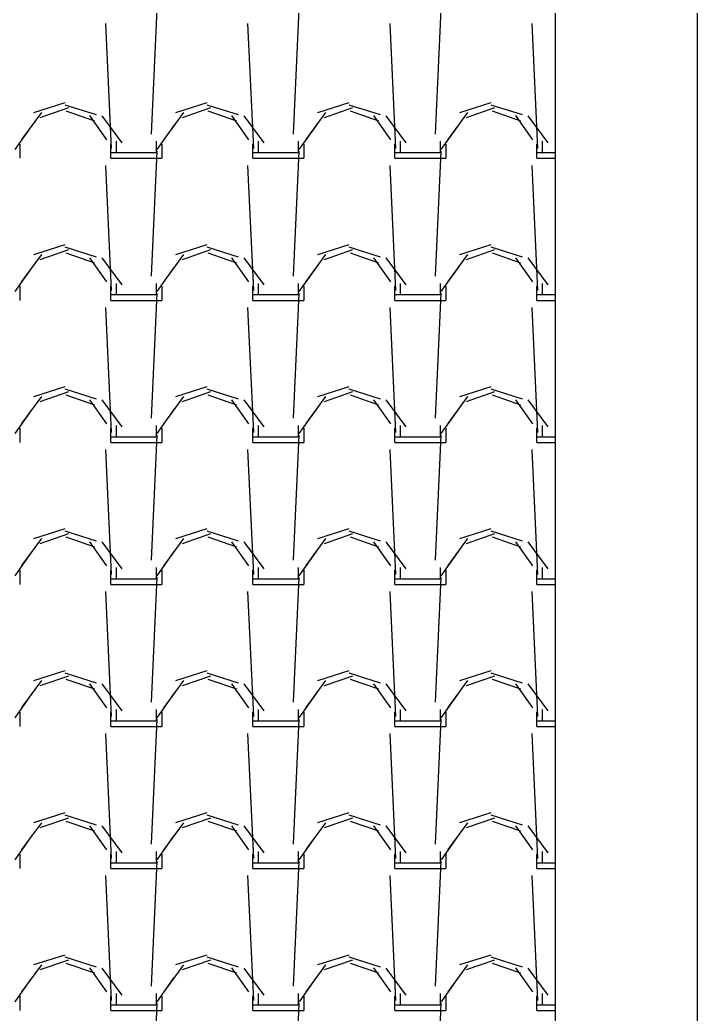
# Model space of a CAD drawing. Header units: millimetres. Extents: x 3923 to 4007, y 744 to 863.
# Drawn here: x 3937.635 to 3938.837, y 830.919 to 832.683 of the extents above; entities that cross this region are included whole.
import ezdxf

# ---------------------------------------------------------------- set-up
doc = ezdxf.new("R2010")
doc.units = ezdxf.units.MM
doc.layers.add('-HIDRO', color=8, linetype='Continuous')

msp = doc.modelspace()

# ---------------------------------------------------------------- linework, layer by layer
at = {"layer": '-HIDRO', "linetype": 'Continuous'}
for p, q in [((3938.8371, 856.9666), (3938.8371, 825.0315)), ((3938.5851, 836.3715), (3938.5851, 825.0315)), ((3937.869, 832.4807), (3937.8791, 832.7025)), ((3938.121, 832.4807), (3938.1311, 832.7025)), ((3938.373, 832.4807), (3938.3831, 832.7025)), ((3937.7983, 832.4551), (3937.7882, 832.6769)), ((3938.0503, 832.4551), (3938.0402, 832.6769)), ((3938.3023, 832.4551), (3938.2922, 832.6769)), ((3938.5543, 832.4551), (3938.5442, 832.6769)), ((3937.7151, 832.5361), (3937.6596, 832.5184)), ((3937.7215, 832.5272), (3937.6711, 832.5095)), ((3937.7711, 832.5145), (3937.7156, 832.5321)), ((3937.7682, 832.5036), (3937.7178, 832.5212)), ((3937.9671, 832.5361), (3937.9116, 832.5184)), ((3937.9735, 832.5272), (3937.9231, 832.5095)), ((3938.0231, 832.5145), (3937.9676, 832.5321)), ((3938.0202, 832.5036), (3937.9698, 832.5212)), ((3938.2191, 832.5361), (3938.1636, 832.5184)), ((3938.2255, 832.5272), (3938.1751, 832.5095)), ((3938.2751, 832.5145), (3938.2196, 832.5321)), ((3938.2722, 832.5036), (3938.2218, 832.5212)), ((3938.4711, 832.5361), (3938.4156, 832.5184)), ((3938.4775, 832.5272), (3938.4271, 832.5095)), ((3938.5271, 832.5145), (3938.4716, 832.5321)), ((3938.5242, 832.5036), (3938.4738, 832.5212)), ((3937.6739, 832.5189), (3937.6386, 832.471)), ((3937.7897, 832.4705), (3937.7595, 832.5133)), ((3937.8169, 832.4651), (3937.7816, 832.513)), ((3937.9259, 832.5189), (3937.8906, 832.471)), ((3938.0417, 832.4705), (3938.0115, 832.5133)), ((3938.0689, 832.4651), (3938.0336, 832.513)), ((3938.1779, 832.5189), (3938.1426, 832.471)), ((3938.2937, 832.4705), (3938.2635, 832.5133)), ((3938.3209, 832.4651), (3938.2856, 832.513)), ((3938.4299, 832.5189), (3938.3946, 832.471)), ((3938.5457, 832.4705), (3938.5155, 832.5133)), ((3938.5729, 832.4651), (3938.5376, 832.513)), ((3937.6569, 832.4959), (3937.6266, 832.4531)), ((3937.9089, 832.4959), (3937.8786, 832.4531)), ((3938.1609, 832.4959), (3938.1306, 832.4531)), ((3938.4129, 832.4959), (3938.3826, 832.4531)), ((3937.8068, 832.4477), (3937.8068, 832.4678)), ((3937.8774, 832.4678), (3937.8774, 832.4477)), ((3938.0588, 832.4477), (3938.0588, 832.4678)), ((3938.1294, 832.4678), (3938.1294, 832.4477)), ((3938.3108, 832.4477), (3938.3108, 832.4678)), ((3938.3814, 832.4678), (3938.3814, 832.4477)), ((3938.5628, 832.4477), (3938.5628, 832.4678)), ((3937.6354, 832.4628), (3937.6354, 832.4376)), ((3937.7967, 832.4376), (3937.7967, 832.4628)), ((3937.869, 832.2287), (3937.8791, 832.4505)), ((3937.8874, 832.4628), (3937.8874, 832.4376)), ((3938.0487, 832.4376), (3938.0487, 832.4628)), ((3938.121, 832.2287), (3938.1311, 832.4505)), ((3938.1394, 832.4628), (3938.1394, 832.4376)), ((3938.3007, 832.4376), (3938.3007, 832.4628)), ((3938.373, 832.2287), (3938.3831, 832.4505)), ((3938.3914, 832.4628), (3938.3914, 832.4376)), ((3938.5527, 832.4376), (3938.5527, 832.4628)), ((3937.7967, 832.4477), (3937.8068, 832.4477)), ((3937.7967, 832.4376), (3937.8068, 832.4376)), ((3937.8068, 832.4477), (3937.8774, 832.4477)), ((3937.8068, 832.4376), (3937.8874, 832.4376)), ((3938.0487, 832.4477), (3938.0588, 832.4477)), ((3938.0487, 832.4376), (3938.0588, 832.4376)), ((3938.0588, 832.4477), (3938.1294, 832.4477)), ((3938.0588, 832.4376), (3938.1394, 832.4376)), ((3938.3007, 832.4477), (3938.3108, 832.4477)), ((3938.3007, 832.4376), (3938.3108, 832.4376)), ((3938.3108, 832.4477), (3938.3814, 832.4477)), ((3938.3108, 832.4376), (3938.3914, 832.4376)), ((3938.5527, 832.4477), (3938.5628, 832.4477)), ((3938.5527, 832.4376), (3938.5628, 832.4376)), ((3938.5628, 832.4477), (3938.5851, 832.4477)), ((3938.5628, 832.4376), (3938.5851, 832.4376)), ((3937.7983, 832.2031), (3937.7882, 832.4249)), ((3938.0503, 832.2031), (3938.0402, 832.4249)), ((3938.3023, 832.2031), (3938.2922, 832.4249)), ((3938.5543, 832.2031), (3938.5442, 832.4249)), ((3937.7151, 832.2841), (3937.6596, 832.2664)), ((3937.7215, 832.2752), (3937.6711, 832.2575)), ((3937.7711, 832.2625), (3937.7156, 832.2801)), ((3937.9671, 832.2841), (3937.9116, 832.2664)), ((3937.9735, 832.2752), (3937.9231, 832.2575)), ((3938.0231, 832.2625), (3937.9676, 832.2801)), ((3938.2191, 832.2841), (3938.1636, 832.2664)), ((3938.2255, 832.2752), (3938.1751, 832.2575)), ((3938.2751, 832.2625), (3938.2196, 832.2801)), ((3938.4711, 832.2841), (3938.4156, 832.2664)), ((3938.4775, 832.2752), (3938.4271, 832.2575)), ((3938.5271, 832.2625), (3938.4716, 832.2801)), ((3937.6739, 832.2669), (3937.6386, 832.219)), ((3937.7682, 832.2516), (3937.7178, 832.2692)), ((3937.7897, 832.2185), (3937.7595, 832.2613)), ((3937.8169, 832.2131), (3937.7816, 832.261)), ((3937.9259, 832.2669), (3937.8906, 832.219)), ((3938.0202, 832.2516), (3937.9698, 832.2692)), ((3938.0417, 832.2185), (3938.0115, 832.2613)), ((3938.0689, 832.2131), (3938.0336, 832.261)), ((3938.1779, 832.2669), (3938.1426, 832.219)), ((3938.2722, 832.2516), (3938.2218, 832.2692)), ((3938.2937, 832.2185), (3938.2635, 832.2613)), ((3938.3209, 832.2131), (3938.2856, 832.261)), ((3938.4299, 832.2669), (3938.3946, 832.219)), ((3938.5242, 832.2516), (3938.4738, 832.2692)), ((3938.5457, 832.2185), (3938.5155, 832.2613)), ((3938.5729, 832.2131), (3938.5376, 832.261)), ((3937.6569, 832.2439), (3937.6266, 832.2011)), ((3937.9089, 832.2439), (3937.8786, 832.2011)), ((3938.1609, 832.2439), (3938.1306, 832.2011)), ((3938.4129, 832.2439), (3938.3826, 832.2011)), ((3937.6354, 832.2108), (3937.6354, 832.1856)), ((3937.7967, 832.1856), (3937.7967, 832.2108)), ((3937.8068, 832.1957), (3937.8068, 832.2158)), ((3937.8774, 832.2158), (3937.8774, 832.1957)), ((3937.8874, 832.2108), (3937.8874, 832.1856)), ((3938.0487, 832.1856), (3938.0487, 832.2108)), ((3938.0588, 832.1957), (3938.0588, 832.2158)), ((3938.1294, 832.2158), (3938.1294, 832.1957)), ((3938.1394, 832.2108), (3938.1394, 832.1856)), ((3938.3007, 832.1856), (3938.3007, 832.2108)), ((3938.3108, 832.1957), (3938.3108, 832.2158)), ((3938.3814, 832.2158), (3938.3814, 832.1957)), ((3938.3914, 832.2108), (3938.3914, 832.1856)), ((3938.5527, 832.1856), (3938.5527, 832.2108)), ((3938.5628, 832.1957), (3938.5628, 832.2158)), ((3937.7967, 832.1957), (3937.8068, 832.1957)), ((3937.7967, 832.1856), (3937.8068, 832.1856)), ((3937.8068, 832.1957), (3937.8774, 832.1957)), ((3937.8068, 832.1856), (3937.8874, 832.1856)), ((3937.869, 831.9767), (3937.8791, 832.1985)), ((3938.0487, 832.1957), (3938.0588, 832.1957)), ((3938.0487, 832.1856), (3938.0588, 832.1856)), ((3938.0588, 832.1957), (3938.1294, 832.1957)), ((3938.0588, 832.1856), (3938.1394, 832.1856)), ((3938.121, 831.9767), (3938.1311, 832.1985)), ((3938.3007, 832.1957), (3938.3108, 832.1957)), ((3938.3007, 832.1856), (3938.3108, 832.1856)), ((3938.3108, 832.1957), (3938.3814, 832.1957)), ((3938.3108, 832.1856), (3938.3914, 832.1856)), ((3938.373, 831.9767), (3938.3831, 832.1985)), ((3938.5527, 832.1957), (3938.5628, 832.1957)), ((3938.5527, 832.1856), (3938.5628, 832.1856)), ((3938.5628, 832.1957), (3938.5851, 832.1957)), ((3938.5628, 832.1856), (3938.5851, 832.1856)), ((3937.7983, 831.9511), (3937.7882, 832.1729)), ((3938.0503, 831.9511), (3938.0402, 832.1729)), ((3938.3023, 831.9511), (3938.2922, 832.1729)), ((3938.5543, 831.9511), (3938.5442, 832.1729)), ((3937.7151, 832.0321), (3937.6596, 832.0144)), ((3937.7711, 832.0105), (3937.7156, 832.0281)), ((3937.9671, 832.0321), (3937.9116, 832.0144)), ((3938.0231, 832.0105), (3937.9676, 832.0281)), ((3938.2191, 832.0321), (3938.1636, 832.0144)), ((3938.2751, 832.0105), (3938.2196, 832.0281)), ((3938.4711, 832.0321), (3938.4156, 832.0144)), ((3938.5271, 832.0105), (3938.4716, 832.0281)), ((3937.6739, 832.0149), (3937.6386, 831.967)), ((3937.7215, 832.0232), (3937.6711, 832.0055)), ((3937.7682, 831.9996), (3937.7178, 832.0172)), ((3937.7897, 831.9665), (3937.7595, 832.0093)), ((3937.8169, 831.9611), (3937.7816, 832.009)), ((3937.9259, 832.0149), (3937.8906, 831.967)), ((3937.9735, 832.0232), (3937.9231, 832.0055)), ((3938.0202, 831.9996), (3937.9698, 832.0172)), ((3938.0417, 831.9665), (3938.0115, 832.0093)), ((3938.0689, 831.9611), (3938.0336, 832.009)), ((3938.1779, 832.0149), (3938.1426, 831.967)), ((3938.2255, 832.0232), (3938.1751, 832.0055)), ((3938.2722, 831.9996), (3938.2218, 832.0172)), ((3938.2937, 831.9665), (3938.2635, 832.0093)), ((3938.3209, 831.9611), (3938.2856, 832.009)), ((3938.4299, 832.0149), (3938.3946, 831.967)), ((3938.4775, 832.0232), (3938.4271, 832.0055)), ((3938.5242, 831.9996), (3938.4738, 832.0172)), ((3938.5457, 831.9665), (3938.5155, 832.0093)), ((3938.5729, 831.9611), (3938.5376, 832.009)), ((3937.6569, 831.9919), (3937.6266, 831.9491)), ((3937.9089, 831.9919), (3937.8786, 831.9491)), ((3938.1609, 831.9919), (3938.1306, 831.9491)), ((3938.4129, 831.9919), (3938.3826, 831.9491)), ((3937.6354, 831.9588), (3937.6354, 831.9336)), ((3937.7967, 831.9336), (3937.7967, 831.9588)), ((3937.8068, 831.9437), (3937.8068, 831.9638)), ((3937.8774, 831.9638), (3937.8774, 831.9437)), ((3937.8874, 831.9588), (3937.8874, 831.9336)), ((3938.0487, 831.9336), (3938.0487, 831.9588)), ((3938.0588, 831.9437), (3938.0588, 831.9638)), ((3938.1294, 831.9638), (3938.1294, 831.9437)), ((3938.1394, 831.9588), (3938.1394, 831.9336)), ((3938.3007, 831.9336), (3938.3007, 831.9588)), ((3938.3108, 831.9437), (3938.3108, 831.9638)), ((3938.3814, 831.9638), (3938.3814, 831.9437)), ((3938.3914, 831.9588), (3938.3914, 831.9336)), ((3938.5527, 831.9336), (3938.5527, 831.9588)), ((3938.5628, 831.9437), (3938.5628, 831.9638)), ((3937.7967, 831.9437), (3937.8068, 831.9437)), ((3937.8068, 831.9437), (3937.8774, 831.9437)), ((3937.869, 831.7247), (3937.8791, 831.9465)), ((3938.0487, 831.9437), (3938.0588, 831.9437)), ((3938.0588, 831.9437), (3938.1294, 831.9437)), ((3938.121, 831.7247), (3938.1311, 831.9465)), ((3938.3007, 831.9437), (3938.3108, 831.9437)), ((3938.3108, 831.9437), (3938.3814, 831.9437)), ((3938.373, 831.7247), (3938.3831, 831.9465)), ((3938.5527, 831.9437), (3938.5628, 831.9437)), ((3938.5628, 831.9437), (3938.5851, 831.9437)), ((3937.7983, 831.6991), (3937.7882, 831.9209)), ((3937.7967, 831.9336), (3937.8068, 831.9336)), ((3937.8068, 831.9336), (3937.8874, 831.9336)), ((3938.0503, 831.6991), (3938.0402, 831.9209)), ((3938.0487, 831.9336), (3938.0588, 831.9336)), ((3938.0588, 831.9336), (3938.1394, 831.9336)), ((3938.3023, 831.6991), (3938.2922, 831.9209)), ((3938.3007, 831.9336), (3938.3108, 831.9336)), ((3938.3108, 831.9336), (3938.3914, 831.9336)), ((3938.5543, 831.6991), (3938.5442, 831.9209)), ((3938.5527, 831.9336), (3938.5628, 831.9336)), ((3938.5628, 831.9336), (3938.5851, 831.9336)), ((3937.7151, 831.7801), (3937.6596, 831.7624)), ((3937.9671, 831.7801), (3937.9116, 831.7624)), ((3938.2191, 831.7801), (3938.1636, 831.7624)), ((3938.4711, 831.7801), (3938.4156, 831.7624)), ((3937.6739, 831.7629), (3937.6386, 831.715)), ((3937.7215, 831.7711), (3937.6711, 831.7535)), ((3937.7711, 831.7585), (3937.7156, 831.7761)), ((3937.7682, 831.7476), (3937.7178, 831.7652)), ((3937.9259, 831.7629), (3937.8906, 831.715)), ((3937.9735, 831.7711), (3937.9231, 831.7535)), ((3938.0231, 831.7585), (3937.9676, 831.7761)), ((3938.0202, 831.7476), (3937.9698, 831.7652)), ((3938.1779, 831.7629), (3938.1426, 831.715)), ((3938.2255, 831.7711), (3938.1751, 831.7535)), ((3938.2751, 831.7585), (3938.2196, 831.7761)), ((3938.2722, 831.7476), (3938.2218, 831.7652)), ((3938.4299, 831.7629), (3938.3946, 831.715)), ((3938.4775, 831.7711), (3938.4271, 831.7535)), ((3938.5271, 831.7585), (3938.4716, 831.7761)), ((3938.5242, 831.7476), (3938.4738, 831.7652)), ((3937.7897, 831.7145), (3937.7595, 831.7573)), ((3937.8169, 831.7091), (3937.7816, 831.757)), ((3938.0417, 831.7145), (3938.0115, 831.7573)), ((3938.0689, 831.7091), (3938.0336, 831.757)), ((3938.2937, 831.7145), (3938.2635, 831.7573)), ((3938.3209, 831.7091), (3938.2856, 831.757)), ((3938.5457, 831.7145), (3938.5155, 831.7573)), ((3938.5729, 831.7091), (3938.5376, 831.757)), ((3937.6569, 831.7399), (3937.6266, 831.6971)), ((3937.9089, 831.7399), (3937.8786, 831.6971)), ((3938.1609, 831.7399), (3938.1306, 831.6971)), ((3938.4129, 831.7399), (3938.3826, 831.6971)), ((3937.8068, 831.6917), (3937.8068, 831.7118)), ((3937.8774, 831.7118), (3937.8774, 831.6917)), ((3938.0588, 831.6917), (3938.0588, 831.7118)), ((3938.1294, 831.7118), (3938.1294, 831.6917)), ((3938.3108, 831.6917), (3938.3108, 831.7118)), ((3938.3814, 831.7118), (3938.3814, 831.6917)), ((3938.5628, 831.6917), (3938.5628, 831.7118)), ((3937.6354, 831.7068), (3937.6354, 831.6816)), ((3937.7967, 831.6816), (3937.7967, 831.7068)), ((3937.7967, 831.6917), (3937.8068, 831.6917)), ((3937.8068, 831.6917), (3937.8774, 831.6917)), ((3937.869, 831.4727), (3937.8791, 831.6945)), ((3937.8874, 831.7068), (3937.8874, 831.6816)), ((3938.0487, 831.6816), (3938.0487, 831.7068)), ((3938.0487, 831.6917), (3938.0588, 831.6917)), ((3938.0588, 831.6917), (3938.1294, 831.6917)), ((3938.121, 831.4727), (3938.1311, 831.6945)), ((3938.1394, 831.7068), (3938.1394, 831.6816)), ((3938.3007, 831.6816), (3938.3007, 831.7068)), ((3938.3007, 831.6917), (3938.3108, 831.6917)), ((3938.3108, 831.6917), (3938.3814, 831.6917)), ((3938.373, 831.4727), (3938.3831, 831.6945)), ((3938.3914, 831.7068), (3938.3914, 831.6816)), ((3938.5527, 831.6816), (3938.5527, 831.7068)), ((3938.5527, 831.6917), (3938.5628, 831.6917)), ((3938.5628, 831.6917), (3938.5851, 831.6917)), ((3937.7967, 831.6816), (3937.8068, 831.6816)), ((3937.8068, 831.6816), (3937.8874, 831.6816)), ((3938.0487, 831.6816), (3938.0588, 831.6816)), ((3938.0588, 831.6816), (3938.1394, 831.6816)), ((3938.3007, 831.6816), (3938.3108, 831.6816)), ((3938.3108, 831.6816), (3938.3914, 831.6816)), ((3938.5527, 831.6816), (3938.5628, 831.6816)), ((3938.5628, 831.6816), (3938.5851, 831.6816)), ((3937.7983, 831.4471), (3937.7882, 831.6689)), ((3938.0503, 831.4471), (3938.0402, 831.6689)), ((3938.3023, 831.4471), (3938.2922, 831.6689)), ((3938.5543, 831.4471), (3938.5442, 831.6689)), ((3937.7151, 831.5281), (3937.6596, 831.5104)), ((3937.7215, 831.5191), (3937.6711, 831.5015)), ((3937.7711, 831.5065), (3937.7156, 831.5241)), ((3937.9671, 831.5281), (3937.9116, 831.5104)), ((3937.9735, 831.5191), (3937.9231, 831.5015)), ((3938.0231, 831.5065), (3937.9676, 831.5241)), ((3938.2191, 831.5281), (3938.1636, 831.5104)), ((3938.2255, 831.5191), (3938.1751, 831.5015)), ((3938.2751, 831.5065), (3938.2196, 831.5241)), ((3938.4711, 831.5281), (3938.4156, 831.5104)), ((3938.4775, 831.5191), (3938.4271, 831.5015)), ((3938.5271, 831.5065), (3938.4716, 831.5241)), ((3937.6739, 831.5109), (3937.6386, 831.463)), ((3937.7682, 831.4956), (3937.7178, 831.5132)), ((3937.7897, 831.4625), (3937.7595, 831.5053)), ((3937.8169, 831.4571), (3937.7816, 831.505)), ((3937.9259, 831.5109), (3937.8906, 831.463)), ((3938.0202, 831.4956), (3937.9698, 831.5132)), ((3938.0417, 831.4625), (3938.0115, 831.5053)), ((3938.0689, 831.4571), (3938.0336, 831.505)), ((3938.1779, 831.5109), (3938.1426, 831.463)), ((3938.2722, 831.4956), (3938.2218, 831.5132)), ((3938.2937, 831.4625), (3938.2635, 831.5053)), ((3938.3209, 831.4571), (3938.2856, 831.505)), ((3938.4299, 831.5109), (3938.3946, 831.463)), ((3938.5242, 831.4956), (3938.4738, 831.5132)), ((3938.5457, 831.4625), (3938.5155, 831.5053)), ((3938.5729, 831.4571), (3938.5376, 831.505)), ((3937.6569, 831.4879), (3937.6266, 831.4451)), ((3937.9089, 831.4879), (3937.8786, 831.4451)), ((3938.1609, 831.4879), (3938.1306, 831.4451)), ((3938.4129, 831.4879), (3938.3826, 831.4451)), ((3937.6354, 831.4548), (3937.6354, 831.4296)), ((3937.7967, 831.4296), (3937.7967, 831.4548)), ((3937.8068, 831.4397), (3937.8068, 831.4598)), ((3937.8774, 831.4598), (3937.8774, 831.4397)), ((3937.8874, 831.4548), (3937.8874, 831.4296)), ((3938.0487, 831.4296), (3938.0487, 831.4548)), ((3938.0588, 831.4397), (3938.0588, 831.4598)), ((3938.1294, 831.4598), (3938.1294, 831.4397)), ((3938.1394, 831.4548), (3938.1394, 831.4296)), ((3938.3007, 831.4296), (3938.3007, 831.4548)), ((3938.3108, 831.4397), (3938.3108, 831.4598)), ((3938.3814, 831.4598), (3938.3814, 831.4397)), ((3938.3914, 831.4548), (3938.3914, 831.4296)), ((3938.5527, 831.4296), (3938.5527, 831.4548)), ((3938.5628, 831.4397), (3938.5628, 831.4598)), ((3937.7967, 831.4397), (3937.8068, 831.4397)), ((3937.7967, 831.4296), (3937.8068, 831.4296)), ((3937.8068, 831.4397), (3937.8774, 831.4397)), ((3937.8068, 831.4296), (3937.8874, 831.4296)), ((3937.869, 831.2207), (3937.8791, 831.4425)), ((3938.0487, 831.4397), (3938.0588, 831.4397)), ((3938.0487, 831.4296), (3938.0588, 831.4296)), ((3938.0588, 831.4397), (3938.1294, 831.4397)), ((3938.0588, 831.4296), (3938.1394, 831.4296)), ((3938.121, 831.2207), (3938.1311, 831.4425)), ((3938.3007, 831.4397), (3938.3108, 831.4397)), ((3938.3007, 831.4296), (3938.3108, 831.4296)), ((3938.3108, 831.4397), (3938.3814, 831.4397)), ((3938.3108, 831.4296), (3938.3914, 831.4296)), ((3938.373, 831.2207), (3938.3831, 831.4425)), ((3938.5527, 831.4397), (3938.5628, 831.4397)), ((3938.5527, 831.4296), (3938.5628, 831.4296)), ((3938.5628, 831.4397), (3938.5851, 831.4397)), ((3938.5628, 831.4296), (3938.5851, 831.4296)), ((3937.7983, 831.1951), (3937.7882, 831.4169)), ((3938.0503, 831.1951), (3938.0402, 831.4169)), ((3938.3023, 831.1951), (3938.2922, 831.4169)), ((3938.5543, 831.1951), (3938.5442, 831.4169)), ((3937.7151, 831.2761), (3937.6596, 831.2584)), ((3937.7711, 831.2545), (3937.7156, 831.2721)), ((3937.9671, 831.2761), (3937.9116, 831.2584)), ((3938.0231, 831.2545), (3937.9676, 831.2721)), ((3938.2191, 831.2761), (3938.1636, 831.2584)), ((3938.2751, 831.2545), (3938.2196, 831.2721)), ((3938.4711, 831.2761), (3938.4156, 831.2584)), ((3938.5271, 831.2545), (3938.4716, 831.2721)), ((3937.6739, 831.2589), (3937.6386, 831.211)), ((3937.7215, 831.2671), (3937.6711, 831.2495)), ((3937.7682, 831.2436), (3937.7178, 831.2612)), ((3937.7897, 831.2105), (3937.7595, 831.2533)), ((3937.8169, 831.2051), (3937.7816, 831.253)), ((3937.9259, 831.2589), (3937.8906, 831.211)), ((3937.9735, 831.2671), (3937.9231, 831.2495)), ((3938.0202, 831.2436), (3937.9698, 831.2612)), ((3938.0417, 831.2105), (3938.0115, 831.2533)), ((3938.0689, 831.2051), (3938.0336, 831.253)), ((3938.1779, 831.2589), (3938.1426, 831.211)), ((3938.2255, 831.2671), (3938.1751, 831.2495)), ((3938.2722, 831.2436), (3938.2218, 831.2612)), ((3938.2937, 831.2105), (3938.2635, 831.2533)), ((3938.3209, 831.2051), (3938.2856, 831.253)), ((3938.4299, 831.2589), (3938.3946, 831.211)), ((3938.4775, 831.2671), (3938.4271, 831.2495)), ((3938.5242, 831.2436), (3938.4738, 831.2612)), ((3938.5457, 831.2105), (3938.5155, 831.2533)), ((3938.5729, 831.2051), (3938.5376, 831.253)), ((3937.6569, 831.2359), (3937.6266, 831.1931)), ((3937.9089, 831.2359), (3937.8786, 831.1931)), ((3938.1609, 831.2359), (3938.1306, 831.1931)), ((3938.4129, 831.2359), (3938.3827, 831.1931)), ((3937.6354, 831.2028), (3937.6354, 831.1776)), ((3937.7967, 831.1776), (3937.7967, 831.2028)), ((3937.8068, 831.1877), (3937.8068, 831.2078)), ((3937.8774, 831.2078), (3937.8774, 831.1877)), ((3937.8874, 831.2028), (3937.8874, 831.1776)), ((3938.0487, 831.1776), (3938.0487, 831.2028)), ((3938.0588, 831.1877), (3938.0588, 831.2078)), ((3938.1294, 831.2078), (3938.1294, 831.1877)), ((3938.1394, 831.2028), (3938.1394, 831.1776)), ((3938.3007, 831.1776), (3938.3007, 831.2028)), ((3938.3108, 831.1877), (3938.3108, 831.2078)), ((3938.3814, 831.2078), (3938.3814, 831.1877)), ((3938.3914, 831.2028), (3938.3914, 831.1776)), ((3938.5527, 831.1776), (3938.5527, 831.2028)), ((3938.5628, 831.1877), (3938.5628, 831.2078)), ((3937.7967, 831.1877), (3937.8068, 831.1877)), ((3937.8068, 831.1877), (3937.8774, 831.1877)), ((3937.869, 830.9687), (3937.8791, 831.1905)), ((3938.0487, 831.1877), (3938.0588, 831.1877)), ((3938.0588, 831.1877), (3938.1294, 831.1877)), ((3938.121, 830.9687), (3938.1311, 831.1905)), ((3938.3007, 831.1877), (3938.3108, 831.1877)), ((3938.3108, 831.1877), (3938.3814, 831.1877)), ((3938.373, 830.9687), (3938.3831, 831.1905)), ((3938.5527, 831.1877), (3938.5628, 831.1877)), ((3938.5628, 831.1877), (3938.5851, 831.1877)), ((3937.7983, 830.9431), (3937.7882, 831.1649)), ((3937.7967, 831.1776), (3937.8068, 831.1776)), ((3937.8068, 831.1776), (3937.8874, 831.1776)), ((3938.0503, 830.9431), (3938.0402, 831.1649)), ((3938.0487, 831.1776), (3938.0588, 831.1776)), ((3938.0588, 831.1776), (3938.1394, 831.1776)), ((3938.3023, 830.9431), (3938.2922, 831.1649)), ((3938.3007, 831.1776), (3938.3108, 831.1776)), ((3938.3108, 831.1776), (3938.3914, 831.1776)), ((3938.5543, 830.9431), (3938.5442, 831.1649)), ((3938.5527, 831.1776), (3938.5628, 831.1776)), ((3938.5628, 831.1776), (3938.5851, 831.1776)), ((3937.7151, 831.0241), (3937.6596, 831.0064)), ((3937.9671, 831.0241), (3937.9116, 831.0064)), ((3938.2191, 831.0241), (3938.1636, 831.0064)), ((3938.4711, 831.0241), (3938.4156, 831.0064)), ((3937.6739, 831.0069), (3937.6386, 830.959)), ((3937.7215, 831.0151), (3937.6711, 830.9975)), ((3937.7711, 831.0025), (3937.7156, 831.0201)), ((3937.7682, 830.9916), (3937.7178, 831.0092)), ((3937.9259, 831.0069), (3937.8906, 830.959)), ((3937.9735, 831.0151), (3937.9231, 830.9975)), ((3938.0231, 831.0025), (3937.9676, 831.0201)), ((3938.0202, 830.9916), (3937.9698, 831.0092)), ((3938.1779, 831.0069), (3938.1426, 830.959)), ((3938.2255, 831.0151), (3938.1751, 830.9975)), ((3938.2751, 831.0025), (3938.2196, 831.0201)), ((3938.2722, 830.9916), (3938.2218, 831.0092)), ((3938.4299, 831.0069), (3938.3946, 830.959)), ((3938.4775, 831.0151), (3938.4271, 830.9975)), ((3938.5271, 831.0025), (3938.4716, 831.0201)), ((3938.5242, 830.9916), (3938.4738, 831.0092)), ((3937.7897, 830.9585), (3937.7595, 831.0013)), ((3937.8169, 830.9531), (3937.7816, 831.001)), ((3938.0417, 830.9585), (3938.0115, 831.0013)), ((3938.0689, 830.9531), (3938.0336, 831.001)), ((3938.2937, 830.9585), (3938.2635, 831.0013)), ((3938.3209, 830.9531), (3938.2856, 831.001)), ((3938.5457, 830.9585), (3938.5155, 831.0013)), ((3938.5729, 830.9531), (3938.5376, 831.001)), ((3937.6569, 830.9839), (3937.6266, 830.9411)), ((3937.9089, 830.9839), (3937.8786, 830.9411)), ((3938.1609, 830.9839), (3938.1307, 830.9411)), ((3938.4129, 830.9839), (3938.3827, 830.9411)), ((3937.6354, 830.9508), (3937.6354, 830.9256)), ((3937.7967, 830.9256), (3937.7967, 830.9508)), ((3937.8068, 830.9357), (3937.8068, 830.9558)), ((3937.8774, 830.9558), (3937.8774, 830.9357)), ((3937.8874, 830.9508), (3937.8874, 830.9256)), ((3938.0487, 830.9256), (3938.0487, 830.9508)), ((3938.0588, 830.9357), (3938.0588, 830.9558)), ((3938.1294, 830.9558), (3938.1294, 830.9357)), ((3938.1394, 830.9508), (3938.1394, 830.9256)), ((3938.3007, 830.9256), (3938.3007, 830.9508)), ((3938.3108, 830.9357), (3938.3108, 830.9558)), ((3938.3814, 830.9558), (3938.3814, 830.9357)), ((3938.3914, 830.9508), (3938.3914, 830.9256)), ((3938.5527, 830.9256), (3938.5527, 830.9508)), ((3938.5628, 830.9357), (3938.5628, 830.9558)), ((3937.7967, 830.9357), (3937.8068, 830.9357)), ((3937.8068, 830.9357), (3937.8774, 830.9357)), ((3937.869, 830.7167), (3937.8791, 830.9385)), ((3938.0487, 830.9357), (3938.0588, 830.9357)), ((3938.0588, 830.9357), (3938.1294, 830.9357)), ((3938.121, 830.7167), (3938.1311, 830.9385)), ((3938.3007, 830.9357), (3938.3108, 830.9357)), ((3938.3108, 830.9357), (3938.3814, 830.9357)), ((3938.373, 830.7167), (3938.3831, 830.9385)), ((3938.5527, 830.9357), (3938.5628, 830.9357)), ((3938.5628, 830.9357), (3938.5851, 830.9357)), ((3937.7967, 830.9256), (3937.8068, 830.9256)), ((3937.8068, 830.9256), (3937.8874, 830.9256)), ((3938.0487, 830.9256), (3938.0588, 830.9256)), ((3938.0588, 830.9256), (3938.1394, 830.9256)), ((3938.3007, 830.9256), (3938.3108, 830.9256)), ((3938.3108, 830.9256), (3938.3914, 830.9256)), ((3938.5527, 830.9256), (3938.5628, 830.9256)), ((3938.5628, 830.9256), (3938.5851, 830.9256))]:
    msp.add_line(p, q, dxfattribs=at)

doc.saveas('drawing.dxf')
